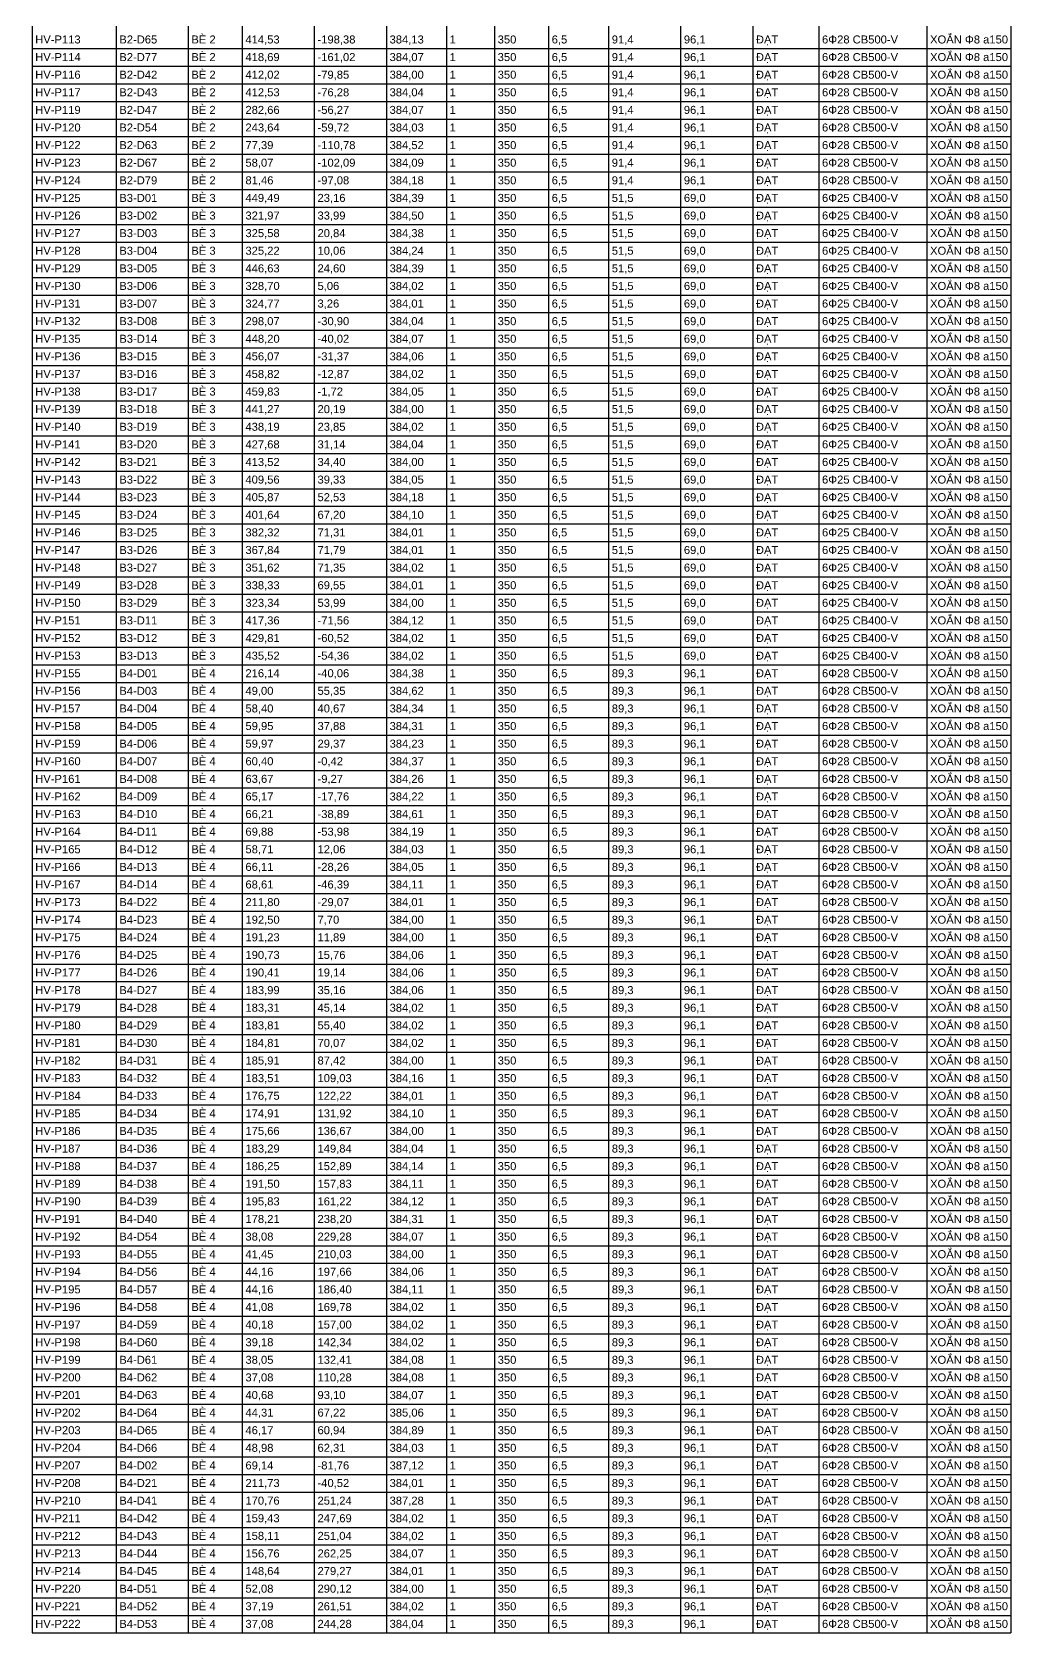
# Model space of a CAD drawing. Header units: metres. Extents: x -256 to 1219, y -260 to 304.
# Drawn here: x 489.8 to 636.5, y -175.3 to 64.8 of the extents above; entities that cross this region are included whole.
import ezdxf

# ---------------------------------------------------------------- set-up
doc = ezdxf.new("R2010")
doc.units = ezdxf.units.M
doc.layers.add('07_BANG_THONG_KE_COC_BO', color=7, linetype='Continuous')
doc.styles.add('VN', font='arial.ttf')

msp = doc.modelspace()

# ---------------------------------------------------------------- linework, layer by layer
at = {"layer": '07_BANG_THONG_KE_COC_BO'}
for p, q in [((489.83, 289.338), (489.83, -175.302)), ((502.43, 289.338), (502.43, -175.302)), ((513.23, 289.338), (513.23, -175.302)), ((521.33, 289.338), (521.33, -175.302)), ((532.13, 289.338), (532.13, -175.302)), ((542.93, 289.338), (542.93, -175.302)), ((551.93, 289.338), (551.93, -175.302)), ((559.13, 289.338), (559.13, -175.302)), ((567.23, 289.338), (567.23, -175.302)), ((576.23, 289.338), (576.23, -175.302)), ((587.03, 289.338), (587.03, -175.302)), ((597.83, 289.338), (597.83, -175.302)), ((607.73, 289.338), (607.73, -175.302)), ((623.93, 289.338), (623.93, -175.302)), ((636.53, 289.338), (636.53, -175.302)), ((489.83, 62.298), (636.53, 62.298)), ((489.83, 59.658), (636.53, 59.658)), ((489.83, 57.018), (636.53, 57.018)), ((489.83, 54.378), (636.53, 54.378)), ((489.83, 51.738), (636.53, 51.738)), ((489.83, 49.098), (636.53, 49.098)), ((489.83, 46.458), (636.53, 46.458)), ((489.83, 43.818), (636.53, 43.818)), ((489.83, 41.178), (636.53, 41.178)), ((489.83, 38.538), (636.53, 38.538)), ((489.83, 35.898), (636.53, 35.898)), ((489.83, 33.258), (636.53, 33.258)), ((489.83, 30.618), (636.53, 30.618)), ((489.83, 27.978), (636.53, 27.978)), ((489.83, 25.338), (636.53, 25.338)), ((489.83, 22.698), (636.53, 22.698)), ((489.83, 20.058), (636.53, 20.058)), ((489.83, 17.418), (636.53, 17.418)), ((489.83, 14.778), (636.53, 14.778)), ((489.83, 12.138), (636.53, 12.138)), ((489.83, 9.498), (636.53, 9.498)), ((489.83, 6.858), (636.53, 6.858)), ((489.83, 4.218), (636.53, 4.218)), ((489.83, 1.578), (636.53, 1.578)), ((489.83, -1.062), (636.53, -1.062)), ((489.83, -3.702), (636.53, -3.702)), ((489.83, -6.342), (636.53, -6.342)), ((489.83, -8.982), (636.53, -8.982)), ((489.83, -11.622), (636.53, -11.622)), ((489.83, -14.262), (636.53, -14.262)), ((489.83, -16.902), (636.53, -16.902)), ((489.83, -19.542), (636.53, -19.542)), ((489.83, -22.182), (636.53, -22.182)), ((489.83, -24.822), (636.53, -24.822)), ((489.83, -27.462), (636.53, -27.462)), ((489.83, -30.102), (636.53, -30.102)), ((489.83, -32.742), (636.53, -32.742)), ((489.83, -35.382), (636.53, -35.382)), ((489.83, -38.022), (636.53, -38.022)), ((489.83, -40.662), (636.53, -40.662)), ((489.83, -43.302), (636.53, -43.302)), ((489.83, -45.942), (636.53, -45.942)), ((489.83, -48.582), (636.53, -48.582)), ((489.83, -51.222), (636.53, -51.222)), ((489.83, -53.862), (636.53, -53.862)), ((489.83, -56.502), (636.53, -56.502)), ((489.83, -59.142), (636.53, -59.142)), ((489.83, -61.782), (636.53, -61.782)), ((489.83, -64.422), (636.53, -64.422)), ((489.83, -67.062), (636.53, -67.062)), ((489.83, -69.702), (636.53, -69.702)), ((489.83, -72.342), (636.53, -72.342)), ((489.83, -74.982), (636.53, -74.982)), ((489.83, -77.622), (636.53, -77.622)), ((489.83, -80.262), (636.53, -80.262)), ((489.83, -82.902), (636.53, -82.902)), ((489.83, -85.542), (636.53, -85.542)), ((489.83, -88.182), (636.53, -88.182)), ((489.83, -90.822), (636.53, -90.822)), ((489.83, -93.462), (636.53, -93.462)), ((489.83, -96.102), (636.53, -96.102)), ((489.83, -98.742), (636.53, -98.742)), ((489.83, -101.382), (636.53, -101.382)), ((489.83, -104.022), (636.53, -104.022)), ((489.83, -106.662), (636.53, -106.662)), ((489.83, -109.302), (636.53, -109.302)), ((489.83, -111.942), (636.53, -111.942)), ((489.83, -114.582), (636.53, -114.582)), ((489.83, -117.222), (636.53, -117.222)), ((489.83, -119.862), (636.53, -119.862)), ((489.83, -122.502), (636.53, -122.502)), ((489.83, -125.142), (636.53, -125.142)), ((489.83, -127.782), (636.53, -127.782)), ((489.83, -130.422), (636.53, -130.422)), ((489.83, -133.062), (636.53, -133.062)), ((489.83, -135.702), (636.53, -135.702)), ((489.83, -138.342), (636.53, -138.342)), ((489.83, -140.982), (636.53, -140.982)), ((489.83, -143.622), (636.53, -143.622)), ((489.83, -146.262), (636.53, -146.262)), ((489.83, -148.902), (636.53, -148.902)), ((489.83, -151.542), (636.53, -151.542)), ((489.83, -154.182), (636.53, -154.182)), ((489.83, -156.822), (636.53, -156.822)), ((489.83, -159.462), (636.53, -159.462)), ((489.83, -162.102), (636.53, -162.102)), ((489.83, -164.742), (636.53, -164.742)), ((489.83, -167.382), (636.53, -167.382)), ((489.83, -170.022), (636.53, -170.022)), ((489.83, -172.662), (636.53, -172.662)), ((489.83, -175.302), (636.53, -175.302))]:
    msp.add_line(p, q, dxfattribs=at)

# ---------------------------------------------------------------- texts
at = {"layer": '07_BANG_THONG_KE_COC_BO', "style": 'VN'}
for s, p in [('HV-P113', (490.31, 63.066)), ('B2-D65', (502.91, 63.066)), ('BÈ 2', (513.71, 63.066)), ('414,53', (521.81, 63.066)), ('-198,38', (532.61, 63.066)), ('384,13', (543.41, 63.066)), ('1', (552.41, 63.066)), ('350', (559.61, 63.066)), ('6,5', (567.71, 63.066)), ('91,4', (576.71, 63.066)), ('96,1', (587.51, 63.066)), ('ĐẠT', (598.31, 63.066)), ('6Φ28 CB500-V', (608.21, 63.066)), ('XOẮN Φ8 a150', (624.41, 63.066)), ('HV-P114', (490.31, 60.426)), ('B2-D77', (502.91, 60.426)), ('BÈ 2', (513.71, 60.426)), ('418,69', (521.81, 60.426)), ('-161,02', (532.61, 60.426)), ('384,07', (543.41, 60.426)), ('1', (552.41, 60.426)), ('350', (559.61, 60.426)), ('6,5', (567.71, 60.426)), ('91,4', (576.71, 60.426)), ('96,1', (587.51, 60.426)), ('ĐẠT', (598.31, 60.426)), ('6Φ28 CB500-V', (608.21, 60.426)), ('XOẮN Φ8 a150', (624.41, 60.426)), ('HV-P116', (490.31, 57.786)), ('B2-D42', (502.91, 57.786)), ('BÈ 2', (513.71, 57.786)), ('412,02', (521.81, 57.786)), ('-79,85', (532.61, 57.786)), ('384,00', (543.41, 57.786)), ('1', (552.41, 57.786)), ('350', (559.61, 57.786)), ('6,5', (567.71, 57.786)), ('91,4', (576.71, 57.786)), ('96,1', (587.51, 57.786)), ('ĐẠT', (598.31, 57.786)), ('6Φ28 CB500-V', (608.21, 57.786)), ('XOẮN Φ8 a150', (624.41, 57.786)), ('HV-P117', (490.31, 55.146)), ('B2-D43', (502.91, 55.146)), ('BÈ 2', (513.71, 55.146)), ('412,53', (521.81, 55.146)), ('-76,28', (532.61, 55.146)), ('384,04', (543.41, 55.146)), ('1', (552.41, 55.146)), ('350', (559.61, 55.146)), ('6,5', (567.71, 55.146)), ('91,4', (576.71, 55.146)), ('96,1', (587.51, 55.146)), ('ĐẠT', (598.31, 55.146)), ('6Φ28 CB500-V', (608.21, 55.146)), ('XOẮN Φ8 a150', (624.41, 55.146)), ('HV-P119', (490.31, 52.506)), ('B2-D47', (502.91, 52.506)), ('BÈ 2', (513.71, 52.506)), ('282,66', (521.81, 52.506)), ('-56,27', (532.61, 52.506)), ('384,07', (543.41, 52.506)), ('1', (552.41, 52.506)), ('350', (559.61, 52.506)), ('6,5', (567.71, 52.506)), ('91,4', (576.71, 52.506)), ('96,1', (587.51, 52.506)), ('ĐẠT', (598.31, 52.506)), ('6Φ28 CB500-V', (608.21, 52.506)), ('XOẮN Φ8 a150', (624.41, 52.506)), ('HV-P120', (490.31, 49.866)), ('B2-D54', (502.91, 49.866)), ('BÈ 2', (513.71, 49.866)), ('243,64', (521.81, 49.866)), ('-59,72', (532.61, 49.866)), ('384,03', (543.41, 49.866)), ('1', (552.41, 49.866)), ('350', (559.61, 49.866)), ('6,5', (567.71, 49.866)), ('91,4', (576.71, 49.866)), ('96,1', (587.51, 49.866)), ('ĐẠT', (598.31, 49.866)), ('6Φ28 CB500-V', (608.21, 49.866)), ('XOẮN Φ8 a150', (624.41, 49.866)), ('HV-P122', (490.31, 47.226)), ('B2-D63', (502.91, 47.226)), ('BÈ 2', (513.71, 47.226)), ('77,39', (521.81, 47.226)), ('-110,78', (532.61, 47.226)), ('384,52', (543.41, 47.226)), ('1', (552.41, 47.226)), ('350', (559.61, 47.226)), ('6,5', (567.71, 47.226)), ('91,4', (576.71, 47.226)), ('96,1', (587.51, 47.226)), ('ĐẠT', (598.31, 47.226)), ('6Φ28 CB500-V', (608.21, 47.226)), ('XOẮN Φ8 a150', (624.41, 47.226)), ('HV-P123', (490.31, 44.586)), ('B2-D67', (502.91, 44.586)), ('BÈ 2', (513.71, 44.586)), ('58,07', (521.81, 44.586)), ('-102,09', (532.61, 44.586)), ('384,09', (543.41, 44.586)), ('1', (552.41, 44.586)), ('350', (559.61, 44.586)), ('6,5', (567.71, 44.586)), ('91,4', (576.71, 44.586)), ('96,1', (587.51, 44.586)), ('ĐẠT', (598.31, 44.586)), ('6Φ28 CB500-V', (608.21, 44.586)), ('XOẮN Φ8 a150', (624.41, 44.586)), ('BÈ 2', (513.71, 41.946)), ('XOẮN Φ8 a150', (624.41, 41.946)), ('HV-P124', (490.31, 41.946)), ('B2-D79', (502.91, 41.946)), ('BÈ 3', (513.71, 39.306)), ('81,46', (521.81, 41.946)), ('-97,08', (532.61, 41.946)), ('384,18', (543.41, 41.946)), ('1', (552.41, 41.946)), ('350', (559.61, 41.946)), ('6,5', (567.71, 41.946)), ('91,4', (576.71, 41.946)), ('96,1', (587.51, 41.946)), ('ĐẠT', (598.31, 41.946)), ('6Φ28 CB500-V', (608.21, 41.946)), ('XOẮN Φ8 a150', (624.41, 39.306)), ('HV-P125', (490.31, 39.306)), ('B3-D01', (502.91, 39.306)), ('449,49', (521.81, 39.306)), ('23,16', (532.61, 39.306)), ('384,39', (543.41, 39.306)), ('1', (552.41, 39.306)), ('350', (559.61, 39.306)), ('6,5', (567.71, 39.306)), ('51,5', (576.71, 39.306)), ('69,0', (587.51, 39.306)), ('ĐẠT', (598.31, 39.306)), ('6Φ25 CB400-V', (608.21, 39.306)), ('HV-P126', (490.31, 36.666)), ('B3-D02', (502.91, 36.666)), ('BÈ 3', (513.71, 36.666)), ('321,97', (521.81, 36.666)), ('33,99', (532.61, 36.666)), ('384,50', (543.41, 36.666)), ('1', (552.41, 36.666)), ('350', (559.61, 36.666)), ('6,5', (567.71, 36.666)), ('51,5', (576.71, 36.666)), ('69,0', (587.51, 36.666)), ('ĐẠT', (598.31, 36.666)), ('6Φ25 CB400-V', (608.21, 36.666)), ('XOẮN Φ8 a150', (624.41, 36.666)), ('HV-P127', (490.31, 34.026)), ('B3-D03', (502.91, 34.026)), ('BÈ 3', (513.71, 34.026)), ('325,58', (521.81, 34.026)), ('20,84', (532.61, 34.026)), ('384,38', (543.41, 34.026)), ('1', (552.41, 34.026)), ('350', (559.61, 34.026)), ('6,5', (567.71, 34.026)), ('51,5', (576.71, 34.026)), ('69,0', (587.51, 34.026)), ('ĐẠT', (598.31, 34.026)), ('6Φ25 CB400-V', (608.21, 34.026)), ('XOẮN Φ8 a150', (624.41, 34.026)), ('HV-P128', (490.31, 31.386)), ('B3-D04', (502.91, 31.386)), ('BÈ 3', (513.71, 31.386)), ('325,22', (521.81, 31.386)), ('10,06', (532.61, 31.386)), ('384,24', (543.41, 31.386)), ('1', (552.41, 31.386)), ('350', (559.61, 31.386)), ('6,5', (567.71, 31.386)), ('51,5', (576.71, 31.386)), ('69,0', (587.51, 31.386)), ('ĐẠT', (598.31, 31.386)), ('6Φ25 CB400-V', (608.21, 31.386)), ('XOẮN Φ8 a150', (624.41, 31.386)), ('HV-P129', (490.31, 28.746)), ('B3-D05', (502.91, 28.746)), ('BÈ 3', (513.71, 28.746)), ('446,63', (521.81, 28.746)), ('24,60', (532.61, 28.746)), ('384,39', (543.41, 28.746)), ('1', (552.41, 28.746)), ('350', (559.61, 28.746)), ('6,5', (567.71, 28.746)), ('51,5', (576.71, 28.746)), ('69,0', (587.51, 28.746)), ('ĐẠT', (598.31, 28.746)), ('6Φ25 CB400-V', (608.21, 28.746)), ('XOẮN Φ8 a150', (624.41, 28.746)), ('HV-P130', (490.31, 26.106)), ('B3-D06', (502.91, 26.106)), ('BÈ 3', (513.71, 26.106)), ('328,70', (521.81, 26.106)), ('5,06', (532.61, 26.106)), ('384,02', (543.41, 26.106)), ('1', (552.41, 26.106)), ('350', (559.61, 26.106)), ('6,5', (567.71, 26.106)), ('51,5', (576.71, 26.106)), ('69,0', (587.51, 26.106)), ('ĐẠT', (598.31, 26.106)), ('6Φ25 CB400-V', (608.21, 26.106)), ('XOẮN Φ8 a150', (624.41, 26.106)), ('HV-P131', (490.31, 23.466)), ('B3-D07', (502.91, 23.466)), ('BÈ 3', (513.71, 23.466)), ('324,77', (521.81, 23.466)), ('3,26', (532.61, 23.466)), ('384,01', (543.41, 23.466)), ('1', (552.41, 23.466)), ('350', (559.61, 23.466)), ('6,5', (567.71, 23.466)), ('51,5', (576.71, 23.466)), ('69,0', (587.51, 23.466)), ('ĐẠT', (598.31, 23.466)), ('6Φ25 CB400-V', (608.21, 23.466)), ('XOẮN Φ8 a150', (624.41, 23.466)), ('HV-P132', (490.31, 20.826)), ('B3-D08', (502.91, 20.826)), ('BÈ 3', (513.71, 20.826)), ('298,07', (521.81, 20.826)), ('-30,90', (532.61, 20.826)), ('384,04', (543.41, 20.826)), ('1', (552.41, 20.826)), ('350', (559.61, 20.826)), ('6,5', (567.71, 20.826)), ('51,5', (576.71, 20.826)), ('69,0', (587.51, 20.826)), ('ĐẠT', (598.31, 20.826)), ('6Φ25 CB400-V', (608.21, 20.826)), ('XOẮN Φ8 a150', (624.41, 20.826)), ('HV-P135', (490.31, 18.186)), ('B3-D14', (502.91, 18.186)), ('BÈ 3', (513.71, 18.186)), ('448,20', (521.81, 18.186)), ('-40,02', (532.61, 18.186)), ('384,07', (543.41, 18.186)), ('1', (552.41, 18.186)), ('350', (559.61, 18.186)), ('6,5', (567.71, 18.186)), ('51,5', (576.71, 18.186)), ('69,0', (587.51, 18.186)), ('ĐẠT', (598.31, 18.186)), ('6Φ25 CB400-V', (608.21, 18.186)), ('XOẮN Φ8 a150', (624.41, 18.186)), ('BÈ 3', (513.71, 15.546)), ('XOẮN Φ8 a150', (624.41, 15.546)), ('HV-P136', (490.31, 15.546)), ('B3-D15', (502.91, 15.546)), ('BÈ 3', (513.71, 12.906)), ('456,07', (521.81, 15.546)), ('-31,37', (532.61, 15.546)), ('384,06', (543.41, 15.546)), ('1', (552.41, 15.546)), ('350', (559.61, 15.546)), ('6,5', (567.71, 15.546)), ('51,5', (576.71, 15.546)), ('69,0', (587.51, 15.546)), ('ĐẠT', (598.31, 15.546)), ('6Φ25 CB400-V', (608.21, 15.546)), ('XOẮN Φ8 a150', (624.41, 12.906)), ('HV-P137', (490.31, 12.906)), ('B3-D16', (502.91, 12.906)), ('458,82', (521.81, 12.906)), ('-12,87', (532.61, 12.906)), ('384,02', (543.41, 12.906)), ('1', (552.41, 12.906)), ('350', (559.61, 12.906)), ('6,5', (567.71, 12.906)), ('51,5', (576.71, 12.906)), ('69,0', (587.51, 12.906)), ('ĐẠT', (598.31, 12.906)), ('6Φ25 CB400-V', (608.21, 12.906)), ('HV-P138', (490.31, 10.266)), ('B3-D17', (502.91, 10.266)), ('BÈ 3', (513.71, 10.266)), ('459,83', (521.81, 10.266)), ('-1,72', (532.61, 10.266)), ('384,05', (543.41, 10.266)), ('1', (552.41, 10.266)), ('350', (559.61, 10.266)), ('6,5', (567.71, 10.266)), ('51,5', (576.71, 10.266)), ('69,0', (587.51, 10.266)), ('ĐẠT', (598.31, 10.266)), ('6Φ25 CB400-V', (608.21, 10.266)), ('XOẮN Φ8 a150', (624.41, 10.266)), ('HV-P139', (490.31, 7.626)), ('B3-D18', (502.91, 7.626)), ('BÈ 3', (513.71, 7.626)), ('441,27', (521.81, 7.626)), ('20,19', (532.61, 7.626)), ('384,00', (543.41, 7.626)), ('1', (552.41, 7.626)), ('350', (559.61, 7.626)), ('6,5', (567.71, 7.626)), ('51,5', (576.71, 7.626)), ('69,0', (587.51, 7.626)), ('ĐẠT', (598.31, 7.626)), ('6Φ25 CB400-V', (608.21, 7.626)), ('XOẮN Φ8 a150', (624.41, 7.626)), ('HV-P140', (490.31, 4.986)), ('B3-D19', (502.91, 4.986)), ('BÈ 3', (513.71, 4.986)), ('438,19', (521.81, 4.986)), ('23,85', (532.61, 4.986)), ('384,02', (543.41, 4.986)), ('1', (552.41, 4.986)), ('350', (559.61, 4.986)), ('6,5', (567.71, 4.986)), ('51,5', (576.71, 4.986)), ('69,0', (587.51, 4.986)), ('ĐẠT', (598.31, 4.986)), ('6Φ25 CB400-V', (608.21, 4.986)), ('XOẮN Φ8 a150', (624.41, 4.986)), ('HV-P141', (490.31, 2.346)), ('B3-D20', (502.91, 2.346)), ('BÈ 3', (513.71, 2.346)), ('427,68', (521.81, 2.346)), ('31,14', (532.61, 2.346)), ('384,04', (543.41, 2.346)), ('1', (552.41, 2.346)), ('350', (559.61, 2.346)), ('6,5', (567.71, 2.346)), ('51,5', (576.71, 2.346)), ('69,0', (587.51, 2.346)), ('ĐẠT', (598.31, 2.346)), ('6Φ25 CB400-V', (608.21, 2.346)), ('XOẮN Φ8 a150', (624.41, 2.346)), ('HV-P142', (490.31, -0.294)), ('B3-D21', (502.91, -0.294)), ('BÈ 3', (513.71, -0.294)), ('413,52', (521.81, -0.294)), ('34,40', (532.61, -0.294)), ('384,00', (543.41, -0.294)), ('1', (552.41, -0.294)), ('350', (559.61, -0.294)), ('6,5', (567.71, -0.294)), ('51,5', (576.71, -0.294)), ('69,0', (587.51, -0.294)), ('ĐẠT', (598.31, -0.294)), ('6Φ25 CB400-V', (608.21, -0.294)), ('XOẮN Φ8 a150', (624.41, -0.294)), ('HV-P143', (490.31, -2.934)), ('B3-D22', (502.91, -2.934)), ('BÈ 3', (513.71, -2.934)), ('409,56', (521.81, -2.934)), ('39,33', (532.61, -2.934)), ('384,05', (543.41, -2.934)), ('1', (552.41, -2.934)), ('350', (559.61, -2.934)), ('6,5', (567.71, -2.934)), ('51,5', (576.71, -2.934)), ('69,0', (587.51, -2.934)), ('ĐẠT', (598.31, -2.934)), ('6Φ25 CB400-V', (608.21, -2.934)), ('XOẮN Φ8 a150', (624.41, -2.934)), ('HV-P144', (490.31, -5.574)), ('B3-D23', (502.91, -5.574)), ('BÈ 3', (513.71, -5.574)), ('405,87', (521.81, -5.574)), ('52,53', (532.61, -5.574)), ('384,18', (543.41, -5.574)), ('1', (552.41, -5.574)), ('350', (559.61, -5.574)), ('6,5', (567.71, -5.574)), ('51,5', (576.71, -5.574)), ('69,0', (587.51, -5.574)), ('ĐẠT', (598.31, -5.574)), ('6Φ25 CB400-V', (608.21, -5.574)), ('XOẮN Φ8 a150', (624.41, -5.574)), ('HV-P145', (490.31, -8.214)), ('B3-D24', (502.91, -8.214)), ('BÈ 3', (513.71, -8.214)), ('401,64', (521.81, -8.214)), ('67,20', (532.61, -8.214)), ('384,10', (543.41, -8.214)), ('1', (552.41, -8.214)), ('350', (559.61, -8.214)), ('6,5', (567.71, -8.214)), ('51,5', (576.71, -8.214)), ('69,0', (587.51, -8.214)), ('ĐẠT', (598.31, -8.214)), ('6Φ25 CB400-V', (608.21, -8.214)), ('XOẮN Φ8 a150', (624.41, -8.214)), ('BÈ 3', (513.71, -10.854)), ('XOẮN Φ8 a150', (624.41, -10.854)), ('HV-P146', (490.31, -10.854)), ('B3-D25', (502.91, -10.854)), ('BÈ 3', (513.71, -13.494)), ('382,32', (521.81, -10.854)), ('71,31', (532.61, -10.854)), ('384,01', (543.41, -10.854)), ('1', (552.41, -10.854)), ('350', (559.61, -10.854)), ('6,5', (567.71, -10.854)), ('51,5', (576.71, -10.854)), ('69,0', (587.51, -10.854)), ('ĐẠT', (598.31, -10.854)), ('6Φ25 CB400-V', (608.21, -10.854)), ('XOẮN Φ8 a150', (624.41, -13.494)), ('HV-P147', (490.31, -13.494)), ('B3-D26', (502.91, -13.494)), ('367,84', (521.81, -13.494)), ('71,79', (532.61, -13.494)), ('384,01', (543.41, -13.494)), ('1', (552.41, -13.494)), ('350', (559.61, -13.494)), ('6,5', (567.71, -13.494)), ('51,5', (576.71, -13.494)), ('69,0', (587.51, -13.494)), ('ĐẠT', (598.31, -13.494)), ('6Φ25 CB400-V', (608.21, -13.494)), ('HV-P148', (490.31, -16.134)), ('B3-D27', (502.91, -16.134)), ('BÈ 3', (513.71, -16.134)), ('351,62', (521.81, -16.134)), ('71,35', (532.61, -16.134)), ('384,02', (543.41, -16.134)), ('1', (552.41, -16.134)), ('350', (559.61, -16.134)), ('6,5', (567.71, -16.134)), ('51,5', (576.71, -16.134)), ('69,0', (587.51, -16.134)), ('ĐẠT', (598.31, -16.134)), ('6Φ25 CB400-V', (608.21, -16.134)), ('XOẮN Φ8 a150', (624.41, -16.134)), ('HV-P149', (490.31, -18.774)), ('B3-D28', (502.91, -18.774)), ('BÈ 3', (513.71, -18.774)), ('338,33', (521.81, -18.774)), ('69,55', (532.61, -18.774)), ('384,01', (543.41, -18.774)), ('1', (552.41, -18.774)), ('350', (559.61, -18.774)), ('6,5', (567.71, -18.774)), ('51,5', (576.71, -18.774)), ('69,0', (587.51, -18.774)), ('ĐẠT', (598.31, -18.774)), ('6Φ25 CB400-V', (608.21, -18.774)), ('XOẮN Φ8 a150', (624.41, -18.774)), ('HV-P150', (490.31, -21.414)), ('B3-D29', (502.91, -21.414)), ('BÈ 3', (513.71, -21.414)), ('323,34', (521.81, -21.414)), ('53,99', (532.61, -21.414)), ('384,00', (543.41, -21.414)), ('1', (552.41, -21.414)), ('350', (559.61, -21.414)), ('6,5', (567.71, -21.414)), ('51,5', (576.71, -21.414)), ('69,0', (587.51, -21.414)), ('ĐẠT', (598.31, -21.414)), ('6Φ25 CB400-V', (608.21, -21.414)), ('XOẮN Φ8 a150', (624.41, -21.414)), ('HV-P151', (490.31, -24.054)), ('B3-D11', (502.91, -24.054)), ('BÈ 3', (513.71, -24.054)), ('417,36', (521.81, -24.054)), ('-71,56', (532.61, -24.054)), ('384,12', (543.41, -24.054)), ('1', (552.41, -24.054)), ('350', (559.61, -24.054)), ('6,5', (567.71, -24.054)), ('51,5', (576.71, -24.054)), ('69,0', (587.51, -24.054)), ('ĐẠT', (598.31, -24.054)), ('6Φ25 CB400-V', (608.21, -24.054)), ('XOẮN Φ8 a150', (624.41, -24.054)), ('HV-P152', (490.31, -26.694)), ('B3-D12', (502.91, -26.694)), ('BÈ 3', (513.71, -26.694)), ('429,81', (521.81, -26.694)), ('-60,52', (532.61, -26.694)), ('384,02', (543.41, -26.694)), ('1', (552.41, -26.694)), ('350', (559.61, -26.694)), ('6,5', (567.71, -26.694)), ('51,5', (576.71, -26.694)), ('69,0', (587.51, -26.694)), ('ĐẠT', (598.31, -26.694)), ('6Φ25 CB400-V', (608.21, -26.694)), ('XOẮN Φ8 a150', (624.41, -26.694)), ('HV-P153', (490.31, -29.334)), ('B3-D13', (502.91, -29.334)), ('BÈ 3', (513.71, -29.334)), ('435,52', (521.81, -29.334)), ('-54,36', (532.61, -29.334)), ('384,02', (543.41, -29.334)), ('1', (552.41, -29.334)), ('350', (559.61, -29.334)), ('6,5', (567.71, -29.334)), ('51,5', (576.71, -29.334)), ('69,0', (587.51, -29.334)), ('ĐẠT', (598.31, -29.334)), ('6Φ25 CB400-V', (608.21, -29.334)), ('XOẮN Φ8 a150', (624.41, -29.334)), ('HV-P155', (490.31, -31.974)), ('B4-D01', (502.91, -31.974)), ('BÈ 4', (513.71, -31.974)), ('216,14', (521.81, -31.974)), ('-40,06', (532.61, -31.974)), ('384,38', (543.41, -31.974)), ('1', (552.41, -31.974)), ('350', (559.61, -31.974)), ('6,5', (567.71, -31.974)), ('89,3', (576.71, -31.974)), ('96,1', (587.51, -31.974)), ('ĐẠT', (598.31, -31.974)), ('6Φ28 CB500-V', (608.21, -31.974)), ('XOẮN Φ8 a150', (624.41, -31.974)), ('HV-P156', (490.31, -34.614)), ('B4-D03', (502.91, -34.614)), ('BÈ 4', (513.71, -34.614)), ('49,00', (521.81, -34.614)), ('55,35', (532.61, -34.614)), ('384,62', (543.41, -34.614)), ('1', (552.41, -34.614)), ('350', (559.61, -34.614)), ('6,5', (567.71, -34.614)), ('89,3', (576.71, -34.614)), ('96,1', (587.51, -34.614)), ('ĐẠT', (598.31, -34.614)), ('6Φ28 CB500-V', (608.21, -34.614)), ('XOẮN Φ8 a150', (624.41, -34.614)), ('BÈ 4', (513.71, -37.254)), ('XOẮN Φ8 a150', (624.41, -37.254)), ('HV-P157', (490.31, -37.254)), ('B4-D04', (502.91, -37.254)), ('BÈ 4', (513.71, -39.894)), ('58,40', (521.81, -37.254)), ('40,67', (532.61, -37.254)), ('384,34', (543.41, -37.254)), ('1', (552.41, -37.254)), ('350', (559.61, -37.254)), ('6,5', (567.71, -37.254)), ('89,3', (576.71, -37.254)), ('96,1', (587.51, -37.254)), ('ĐẠT', (598.31, -37.254)), ('6Φ28 CB500-V', (608.21, -37.254)), ('XOẮN Φ8 a150', (624.41, -39.894)), ('HV-P158', (490.31, -39.894)), ('B4-D05', (502.91, -39.894)), ('59,95', (521.81, -39.894)), ('37,88', (532.61, -39.894)), ('384,31', (543.41, -39.894)), ('1', (552.41, -39.894)), ('350', (559.61, -39.894)), ('6,5', (567.71, -39.894)), ('89,3', (576.71, -39.894)), ('96,1', (587.51, -39.894)), ('ĐẠT', (598.31, -39.894)), ('6Φ28 CB500-V', (608.21, -39.894)), ('HV-P159', (490.31, -42.534)), ('B4-D06', (502.91, -42.534)), ('BÈ 4', (513.71, -42.534)), ('59,97', (521.81, -42.534)), ('29,37', (532.61, -42.534)), ('384,23', (543.41, -42.534)), ('1', (552.41, -42.534)), ('350', (559.61, -42.534)), ('6,5', (567.71, -42.534)), ('89,3', (576.71, -42.534)), ('96,1', (587.51, -42.534)), ('ĐẠT', (598.31, -42.534)), ('6Φ28 CB500-V', (608.21, -42.534)), ('XOẮN Φ8 a150', (624.41, -42.534)), ('HV-P160', (490.31, -45.174)), ('B4-D07', (502.91, -45.174)), ('BÈ 4', (513.71, -45.174)), ('60,40', (521.81, -45.174)), ('-0,42', (532.61, -45.174)), ('384,37', (543.41, -45.174)), ('1', (552.41, -45.174)), ('350', (559.61, -45.174)), ('6,5', (567.71, -45.174)), ('89,3', (576.71, -45.174)), ('96,1', (587.51, -45.174)), ('ĐẠT', (598.31, -45.174)), ('6Φ28 CB500-V', (608.21, -45.174)), ('XOẮN Φ8 a150', (624.41, -45.174)), ('HV-P161', (490.31, -47.814)), ('B4-D08', (502.91, -47.814)), ('BÈ 4', (513.71, -47.814)), ('63,67', (521.81, -47.814)), ('-9,27', (532.61, -47.814)), ('384,26', (543.41, -47.814)), ('1', (552.41, -47.814)), ('350', (559.61, -47.814)), ('6,5', (567.71, -47.814)), ('89,3', (576.71, -47.814)), ('96,1', (587.51, -47.814)), ('ĐẠT', (598.31, -47.814)), ('6Φ28 CB500-V', (608.21, -47.814)), ('XOẮN Φ8 a150', (624.41, -47.814)), ('HV-P162', (490.31, -50.454)), ('B4-D09', (502.91, -50.454)), ('BÈ 4', (513.71, -50.454)), ('65,17', (521.81, -50.454)), ('-17,76', (532.61, -50.454)), ('384,22', (543.41, -50.454)), ('1', (552.41, -50.454)), ('350', (559.61, -50.454)), ('6,5', (567.71, -50.454)), ('89,3', (576.71, -50.454)), ('96,1', (587.51, -50.454)), ('ĐẠT', (598.31, -50.454)), ('6Φ28 CB500-V', (608.21, -50.454)), ('XOẮN Φ8 a150', (624.41, -50.454)), ('HV-P163', (490.31, -53.094)), ('B4-D10', (502.91, -53.094)), ('BÈ 4', (513.71, -53.094)), ('66,21', (521.81, -53.094)), ('-38,89', (532.61, -53.094)), ('384,61', (543.41, -53.094)), ('1', (552.41, -53.094)), ('350', (559.61, -53.094)), ('6,5', (567.71, -53.094)), ('89,3', (576.71, -53.094)), ('96,1', (587.51, -53.094)), ('ĐẠT', (598.31, -53.094)), ('6Φ28 CB500-V', (608.21, -53.094)), ('XOẮN Φ8 a150', (624.41, -53.094)), ('HV-P164', (490.31, -55.734)), ('B4-D11', (502.91, -55.734)), ('BÈ 4', (513.71, -55.734)), ('69,88', (521.81, -55.734)), ('-53,98', (532.61, -55.734)), ('384,19', (543.41, -55.734)), ('1', (552.41, -55.734)), ('350', (559.61, -55.734)), ('6,5', (567.71, -55.734)), ('89,3', (576.71, -55.734)), ('96,1', (587.51, -55.734)), ('ĐẠT', (598.31, -55.734)), ('6Φ28 CB500-V', (608.21, -55.734)), ('XOẮN Φ8 a150', (624.41, -55.734)), ('HV-P165', (490.31, -58.374)), ('B4-D12', (502.91, -58.374)), ('BÈ 4', (513.71, -58.374)), ('58,71', (521.81, -58.374)), ('12,06', (532.61, -58.374)), ('384,03', (543.41, -58.374)), ('1', (552.41, -58.374)), ('350', (559.61, -58.374)), ('6,5', (567.71, -58.374)), ('89,3', (576.71, -58.374)), ('96,1', (587.51, -58.374)), ('ĐẠT', (598.31, -58.374)), ('6Φ28 CB500-V', (608.21, -58.374)), ('XOẮN Φ8 a150', (624.41, -58.374)), ('HV-P166', (490.31, -61.014)), ('B4-D13', (502.91, -61.014)), ('BÈ 4', (513.71, -61.014)), ('66,11', (521.81, -61.014)), ('-28,26', (532.61, -61.014)), ('384,05', (543.41, -61.014)), ('1', (552.41, -61.014)), ('350', (559.61, -61.014)), ('6,5', (567.71, -61.014)), ('89,3', (576.71, -61.014)), ('96,1', (587.51, -61.014)), ('ĐẠT', (598.31, -61.014)), ('6Φ28 CB500-V', (608.21, -61.014)), ('XOẮN Φ8 a150', (624.41, -61.014)), ('BÈ 4', (513.71, -63.654)), ('XOẮN Φ8 a150', (624.41, -63.654)), ('HV-P167', (490.31, -63.654)), ('B4-D14', (502.91, -63.654)), ('BÈ 4', (513.71, -66.294)), ('68,61', (521.81, -63.654)), ('-46,39', (532.61, -63.654)), ('384,11', (543.41, -63.654)), ('1', (552.41, -63.654)), ('350', (559.61, -63.654)), ('6,5', (567.71, -63.654)), ('89,3', (576.71, -63.654)), ('96,1', (587.51, -63.654)), ('ĐẠT', (598.31, -63.654)), ('6Φ28 CB500-V', (608.21, -63.654)), ('XOẮN Φ8 a150', (624.41, -66.294)), ('HV-P173', (490.31, -66.294)), ('B4-D22', (502.91, -66.294)), ('211,80', (521.81, -66.294)), ('-29,07', (532.61, -66.294)), ('384,01', (543.41, -66.294)), ('1', (552.41, -66.294)), ('350', (559.61, -66.294)), ('6,5', (567.71, -66.294)), ('89,3', (576.71, -66.294)), ('96,1', (587.51, -66.294)), ('ĐẠT', (598.31, -66.294)), ('6Φ28 CB500-V', (608.21, -66.294)), ('HV-P174', (490.31, -68.934)), ('B4-D23', (502.91, -68.934)), ('BÈ 4', (513.71, -68.934)), ('192,50', (521.81, -68.934)), ('7,70', (532.61, -68.934)), ('384,00', (543.41, -68.934)), ('1', (552.41, -68.934)), ('350', (559.61, -68.934)), ('6,5', (567.71, -68.934)), ('89,3', (576.71, -68.934)), ('96,1', (587.51, -68.934)), ('ĐẠT', (598.31, -68.934)), ('6Φ28 CB500-V', (608.21, -68.934)), ('XOẮN Φ8 a150', (624.41, -68.934)), ('HV-P175', (490.31, -71.574)), ('B4-D24', (502.91, -71.574)), ('BÈ 4', (513.71, -71.574)), ('191,23', (521.81, -71.574)), ('11,89', (532.61, -71.574)), ('384,00', (543.41, -71.574)), ('1', (552.41, -71.574)), ('350', (559.61, -71.574)), ('6,5', (567.71, -71.574)), ('89,3', (576.71, -71.574)), ('96,1', (587.51, -71.574)), ('ĐẠT', (598.31, -71.574)), ('6Φ28 CB500-V', (608.21, -71.574)), ('XOẮN Φ8 a150', (624.41, -71.574)), ('HV-P176', (490.31, -74.214)), ('B4-D25', (502.91, -74.214)), ('BÈ 4', (513.71, -74.214)), ('190,73', (521.81, -74.214)), ('15,76', (532.61, -74.214)), ('384,06', (543.41, -74.214)), ('1', (552.41, -74.214)), ('350', (559.61, -74.214)), ('6,5', (567.71, -74.214)), ('89,3', (576.71, -74.214)), ('96,1', (587.51, -74.214)), ('ĐẠT', (598.31, -74.214)), ('6Φ28 CB500-V', (608.21, -74.214)), ('XOẮN Φ8 a150', (624.41, -74.214)), ('HV-P177', (490.31, -76.854)), ('B4-D26', (502.91, -76.854)), ('BÈ 4', (513.71, -76.854)), ('190,41', (521.81, -76.854)), ('19,14', (532.61, -76.854)), ('384,06', (543.41, -76.854)), ('1', (552.41, -76.854)), ('350', (559.61, -76.854)), ('6,5', (567.71, -76.854)), ('89,3', (576.71, -76.854)), ('96,1', (587.51, -76.854)), ('ĐẠT', (598.31, -76.854)), ('6Φ28 CB500-V', (608.21, -76.854)), ('XOẮN Φ8 a150', (624.41, -76.854)), ('HV-P178', (490.31, -79.494)), ('B4-D27', (502.91, -79.494)), ('BÈ 4', (513.71, -79.494)), ('183,99', (521.81, -79.494)), ('35,16', (532.61, -79.494)), ('384,06', (543.41, -79.494)), ('1', (552.41, -79.494)), ('350', (559.61, -79.494)), ('6,5', (567.71, -79.494)), ('89,3', (576.71, -79.494)), ('96,1', (587.51, -79.494)), ('ĐẠT', (598.31, -79.494)), ('6Φ28 CB500-V', (608.21, -79.494)), ('XOẮN Φ8 a150', (624.41, -79.494)), ('HV-P179', (490.31, -82.134)), ('B4-D28', (502.91, -82.134)), ('BÈ 4', (513.71, -82.134)), ('183,31', (521.81, -82.134)), ('45,14', (532.61, -82.134)), ('384,02', (543.41, -82.134)), ('1', (552.41, -82.134)), ('350', (559.61, -82.134)), ('6,5', (567.71, -82.134)), ('89,3', (576.71, -82.134)), ('96,1', (587.51, -82.134)), ('ĐẠT', (598.31, -82.134)), ('6Φ28 CB500-V', (608.21, -82.134)), ('XOẮN Φ8 a150', (624.41, -82.134)), ('HV-P180', (490.31, -84.774)), ('B4-D29', (502.91, -84.774)), ('BÈ 4', (513.71, -84.774)), ('183,81', (521.81, -84.774)), ('55,40', (532.61, -84.774)), ('384,02', (543.41, -84.774)), ('1', (552.41, -84.774)), ('350', (559.61, -84.774)), ('6,5', (567.71, -84.774)), ('89,3', (576.71, -84.774)), ('96,1', (587.51, -84.774)), ('ĐẠT', (598.31, -84.774)), ('6Φ28 CB500-V', (608.21, -84.774)), ('XOẮN Φ8 a150', (624.41, -84.774)), ('HV-P181', (490.31, -87.414)), ('B4-D30', (502.91, -87.414)), ('BÈ 4', (513.71, -87.414)), ('184,81', (521.81, -87.414)), ('70,07', (532.61, -87.414)), ('384,02', (543.41, -87.414)), ('1', (552.41, -87.414)), ('350', (559.61, -87.414)), ('6,5', (567.71, -87.414)), ('89,3', (576.71, -87.414)), ('96,1', (587.51, -87.414)), ('ĐẠT', (598.31, -87.414)), ('6Φ28 CB500-V', (608.21, -87.414)), ('XOẮN Φ8 a150', (624.41, -87.414)), ('BÈ 4', (513.71, -90.054)), ('XOẮN Φ8 a150', (624.41, -90.054)), ('HV-P182', (490.31, -90.054)), ('B4-D31', (502.91, -90.054)), ('BÈ 4', (513.71, -92.694)), ('185,91', (521.81, -90.054)), ('87,42', (532.61, -90.054)), ('384,00', (543.41, -90.054)), ('1', (552.41, -90.054)), ('350', (559.61, -90.054)), ('6,5', (567.71, -90.054)), ('89,3', (576.71, -90.054)), ('96,1', (587.51, -90.054)), ('ĐẠT', (598.31, -90.054)), ('6Φ28 CB500-V', (608.21, -90.054)), ('XOẮN Φ8 a150', (624.41, -92.694)), ('HV-P183', (490.31, -92.694)), ('B4-D32', (502.91, -92.694)), ('183,51', (521.81, -92.694)), ('109,03', (532.61, -92.694)), ('384,16', (543.41, -92.694)), ('1', (552.41, -92.694)), ('350', (559.61, -92.694)), ('6,5', (567.71, -92.694)), ('89,3', (576.71, -92.694)), ('96,1', (587.51, -92.694)), ('ĐẠT', (598.31, -92.694)), ('6Φ28 CB500-V', (608.21, -92.694)), ('HV-P184', (490.31, -95.334)), ('B4-D33', (502.91, -95.334)), ('BÈ 4', (513.71, -95.334)), ('176,75', (521.81, -95.334)), ('122,22', (532.61, -95.334)), ('384,01', (543.41, -95.334)), ('1', (552.41, -95.334)), ('350', (559.61, -95.334)), ('6,5', (567.71, -95.334)), ('89,3', (576.71, -95.334)), ('96,1', (587.51, -95.334)), ('ĐẠT', (598.31, -95.334)), ('6Φ28 CB500-V', (608.21, -95.334)), ('XOẮN Φ8 a150', (624.41, -95.334)), ('HV-P185', (490.31, -97.974)), ('B4-D34', (502.91, -97.974)), ('BÈ 4', (513.71, -97.974)), ('174,91', (521.81, -97.974)), ('131,92', (532.61, -97.974)), ('384,10', (543.41, -97.974)), ('1', (552.41, -97.974)), ('350', (559.61, -97.974)), ('6,5', (567.71, -97.974)), ('89,3', (576.71, -97.974)), ('96,1', (587.51, -97.974)), ('ĐẠT', (598.31, -97.974)), ('6Φ28 CB500-V', (608.21, -97.974)), ('XOẮN Φ8 a150', (624.41, -97.974)), ('HV-P186', (490.31, -100.614)), ('B4-D35', (502.91, -100.614)), ('BÈ 4', (513.71, -100.614)), ('175,66', (521.81, -100.614)), ('136,67', (532.61, -100.614)), ('384,00', (543.41, -100.614)), ('1', (552.41, -100.614)), ('350', (559.61, -100.614)), ('6,5', (567.71, -100.614)), ('89,3', (576.71, -100.614)), ('96,1', (587.51, -100.614)), ('ĐẠT', (598.31, -100.614)), ('6Φ28 CB500-V', (608.21, -100.614)), ('XOẮN Φ8 a150', (624.41, -100.614)), ('HV-P187', (490.31, -103.254)), ('B4-D36', (502.91, -103.254)), ('BÈ 4', (513.71, -103.254)), ('183,29', (521.81, -103.254)), ('149,84', (532.61, -103.254)), ('384,04', (543.41, -103.254)), ('1', (552.41, -103.254)), ('350', (559.61, -103.254)), ('6,5', (567.71, -103.254)), ('89,3', (576.71, -103.254)), ('96,1', (587.51, -103.254)), ('ĐẠT', (598.31, -103.254)), ('6Φ28 CB500-V', (608.21, -103.254)), ('XOẮN Φ8 a150', (624.41, -103.254)), ('HV-P188', (490.31, -105.894)), ('B4-D37', (502.91, -105.894)), ('BÈ 4', (513.71, -105.894)), ('186,25', (521.81, -105.894)), ('152,89', (532.61, -105.894)), ('384,14', (543.41, -105.894)), ('1', (552.41, -105.894)), ('350', (559.61, -105.894)), ('6,5', (567.71, -105.894)), ('89,3', (576.71, -105.894)), ('96,1', (587.51, -105.894)), ('ĐẠT', (598.31, -105.894)), ('6Φ28 CB500-V', (608.21, -105.894)), ('XOẮN Φ8 a150', (624.41, -105.894)), ('HV-P189', (490.31, -108.534)), ('B4-D38', (502.91, -108.534)), ('BÈ 4', (513.71, -108.534)), ('191,50', (521.81, -108.534)), ('157,83', (532.61, -108.534)), ('384,11', (543.41, -108.534)), ('1', (552.41, -108.534)), ('350', (559.61, -108.534)), ('6,5', (567.71, -108.534)), ('89,3', (576.71, -108.534)), ('96,1', (587.51, -108.534)), ('ĐẠT', (598.31, -108.534)), ('6Φ28 CB500-V', (608.21, -108.534)), ('XOẮN Φ8 a150', (624.41, -108.534)), ('HV-P190', (490.31, -111.174)), ('B4-D39', (502.91, -111.174)), ('BÈ 4', (513.71, -111.174)), ('195,83', (521.81, -111.174)), ('161,22', (532.61, -111.174)), ('384,12', (543.41, -111.174)), ('1', (552.41, -111.174)), ('350', (559.61, -111.174)), ('6,5', (567.71, -111.174)), ('89,3', (576.71, -111.174)), ('96,1', (587.51, -111.174)), ('ĐẠT', (598.31, -111.174)), ('6Φ28 CB500-V', (608.21, -111.174)), ('XOẮN Φ8 a150', (624.41, -111.174)), ('HV-P191', (490.31, -113.814)), ('B4-D40', (502.91, -113.814)), ('BÈ 4', (513.71, -113.814)), ('178,21', (521.81, -113.814)), ('238,20', (532.61, -113.814)), ('384,31', (543.41, -113.814)), ('1', (552.41, -113.814)), ('350', (559.61, -113.814)), ('6,5', (567.71, -113.814)), ('89,3', (576.71, -113.814)), ('96,1', (587.51, -113.814)), ('ĐẠT', (598.31, -113.814)), ('6Φ28 CB500-V', (608.21, -113.814)), ('XOẮN Φ8 a150', (624.41, -113.814)), ('HV-P192', (490.31, -116.454)), ('BÈ 4', (513.71, -116.454)), ('38,08', (521.81, -116.454)), ('229,28', (532.61, -116.454)), ('384,07', (543.41, -116.454)), ('350', (559.61, -116.454)), ('6,5', (567.71, -116.454)), ('89,3', (576.71, -116.454)), ('96,1', (587.51, -116.454)), ('6Φ28 CB500-V', (608.21, -116.454)), ('XOẮN Φ8 a150', (624.41, -116.454)), ('B4-D54', (502.91, -116.454)), ('BÈ 4', (513.71, -119.094)), ('1', (552.41, -116.454)), ('ĐẠT', (598.31, -116.454)), ('XOẮN Φ8 a150', (624.41, -119.094)), ('HV-P193', (490.31, -119.094)), ('B4-D55', (502.91, -119.094)), ('41,45', (521.81, -119.094)), ('210,03', (532.61, -119.094)), ('384,00', (543.41, -119.094)), ('1', (552.41, -119.094)), ('350', (559.61, -119.094)), ('6,5', (567.71, -119.094)), ('89,3', (576.71, -119.094)), ('96,1', (587.51, -119.094)), ('ĐẠT', (598.31, -119.094)), ('6Φ28 CB500-V', (608.21, -119.094)), ('HV-P194', (490.31, -121.734)), ('B4-D56', (502.91, -121.734)), ('BÈ 4', (513.71, -121.734)), ('44,16', (521.81, -121.734)), ('197,66', (532.61, -121.734)), ('384,06', (543.41, -121.734)), ('1', (552.41, -121.734)), ('350', (559.61, -121.734)), ('6,5', (567.71, -121.734)), ('89,3', (576.71, -121.734)), ('96,1', (587.51, -121.734)), ('ĐẠT', (598.31, -121.734)), ('6Φ28 CB500-V', (608.21, -121.734)), ('XOẮN Φ8 a150', (624.41, -121.734)), ('HV-P195', (490.31, -124.374)), ('B4-D57', (502.91, -124.374)), ('BÈ 4', (513.71, -124.374)), ('44,16', (521.81, -124.374)), ('186,40', (532.61, -124.374)), ('384,11', (543.41, -124.374)), ('1', (552.41, -124.374)), ('350', (559.61, -124.374)), ('6,5', (567.71, -124.374)), ('89,3', (576.71, -124.374)), ('96,1', (587.51, -124.374)), ('ĐẠT', (598.31, -124.374)), ('6Φ28 CB500-V', (608.21, -124.374)), ('XOẮN Φ8 a150', (624.41, -124.374)), ('HV-P196', (490.31, -127.014)), ('B4-D58', (502.91, -127.014)), ('BÈ 4', (513.71, -127.014)), ('41,08', (521.81, -127.014)), ('169,78', (532.61, -127.014)), ('384,02', (543.41, -127.014)), ('1', (552.41, -127.014)), ('350', (559.61, -127.014)), ('6,5', (567.71, -127.014)), ('89,3', (576.71, -127.014)), ('96,1', (587.51, -127.014)), ('ĐẠT', (598.31, -127.014)), ('6Φ28 CB500-V', (608.21, -127.014)), ('XOẮN Φ8 a150', (624.41, -127.014)), ('HV-P197', (490.31, -129.654)), ('B4-D59', (502.91, -129.654)), ('BÈ 4', (513.71, -129.654)), ('40,18', (521.81, -129.654)), ('157,00', (532.61, -129.654)), ('384,02', (543.41, -129.654)), ('1', (552.41, -129.654)), ('350', (559.61, -129.654)), ('6,5', (567.71, -129.654)), ('89,3', (576.71, -129.654)), ('96,1', (587.51, -129.654)), ('ĐẠT', (598.31, -129.654)), ('6Φ28 CB500-V', (608.21, -129.654)), ('XOẮN Φ8 a150', (624.41, -129.654)), ('HV-P198', (490.31, -132.294)), ('B4-D60', (502.91, -132.294)), ('BÈ 4', (513.71, -132.294)), ('39,18', (521.81, -132.294)), ('142,34', (532.61, -132.294)), ('384,02', (543.41, -132.294)), ('1', (552.41, -132.294)), ('350', (559.61, -132.294)), ('6,5', (567.71, -132.294)), ('89,3', (576.71, -132.294)), ('96,1', (587.51, -132.294)), ('ĐẠT', (598.31, -132.294)), ('6Φ28 CB500-V', (608.21, -132.294)), ('XOẮN Φ8 a150', (624.41, -132.294)), ('HV-P199', (490.31, -134.934)), ('B4-D61', (502.91, -134.934)), ('BÈ 4', (513.71, -134.934)), ('38,05', (521.81, -134.934)), ('132,41', (532.61, -134.934)), ('384,08', (543.41, -134.934)), ('1', (552.41, -134.934)), ('350', (559.61, -134.934)), ('6,5', (567.71, -134.934)), ('89,3', (576.71, -134.934)), ('96,1', (587.51, -134.934)), ('ĐẠT', (598.31, -134.934)), ('6Φ28 CB500-V', (608.21, -134.934)), ('XOẮN Φ8 a150', (624.41, -134.934)), ('HV-P200', (490.31, -137.574)), ('B4-D62', (502.91, -137.574)), ('BÈ 4', (513.71, -137.574)), ('37,08', (521.81, -137.574)), ('110,28', (532.61, -137.574)), ('384,08', (543.41, -137.574)), ('1', (552.41, -137.574)), ('350', (559.61, -137.574)), ('6,5', (567.71, -137.574)), ('89,3', (576.71, -137.574)), ('96,1', (587.51, -137.574)), ('ĐẠT', (598.31, -137.574)), ('6Φ28 CB500-V', (608.21, -137.574)), ('XOẮN Φ8 a150', (624.41, -137.574)), ('HV-P201', (490.31, -140.214)), ('B4-D63', (502.91, -140.214)), ('BÈ 4', (513.71, -140.214)), ('40,68', (521.81, -140.214)), ('93,10', (532.61, -140.214)), ('384,07', (543.41, -140.214)), ('1', (552.41, -140.214)), ('350', (559.61, -140.214)), ('6,5', (567.71, -140.214)), ('89,3', (576.71, -140.214)), ('96,1', (587.51, -140.214)), ('ĐẠT', (598.31, -140.214)), ('6Φ28 CB500-V', (608.21, -140.214)), ('XOẮN Φ8 a150', (624.41, -140.214)), ('HV-P202', (490.31, -142.854)), ('B4-D64', (502.91, -142.854)), ('BÈ 4', (513.71, -142.854)), ('44,31', (521.81, -142.854)), ('67,22', (532.61, -142.854)), ('385,06', (543.41, -142.854)), ('350', (559.61, -142.854)), ('6,5', (567.71, -142.854)), ('89,3', (576.71, -142.854)), ('96,1', (587.51, -142.854)), ('6Φ28 CB500-V', (608.21, -142.854)), ('XOẮN Φ8 a150', (624.41, -142.854)), ('BÈ 4', (513.71, -145.494)), ('1', (552.41, -142.854)), ('ĐẠT', (598.31, -142.854)), ('XOẮN Φ8 a150', (624.41, -145.494)), ('HV-P203', (490.31, -145.494)), ('B4-D65', (502.91, -145.494)), ('46,17', (521.81, -145.494)), ('60,94', (532.61, -145.494)), ('384,89', (543.41, -145.494)), ('1', (552.41, -145.494)), ('350', (559.61, -145.494)), ('6,5', (567.71, -145.494)), ('89,3', (576.71, -145.494)), ('96,1', (587.51, -145.494)), ('ĐẠT', (598.31, -145.494)), ('6Φ28 CB500-V', (608.21, -145.494)), ('HV-P204', (490.31, -148.134)), ('B4-D66', (502.91, -148.134)), ('BÈ 4', (513.71, -148.134)), ('48,98', (521.81, -148.134)), ('62,31', (532.61, -148.134)), ('384,03', (543.41, -148.134)), ('1', (552.41, -148.134)), ('350', (559.61, -148.134)), ('6,5', (567.71, -148.134)), ('89,3', (576.71, -148.134)), ('96,1', (587.51, -148.134)), ('ĐẠT', (598.31, -148.134)), ('6Φ28 CB500-V', (608.21, -148.134)), ('XOẮN Φ8 a150', (624.41, -148.134)), ('HV-P207', (490.31, -150.774)), ('B4-D02', (502.91, -150.774)), ('BÈ 4', (513.71, -150.774)), ('69,14', (521.81, -150.774)), ('-81,76', (532.61, -150.774)), ('387,12', (543.41, -150.774)), ('1', (552.41, -150.774)), ('350', (559.61, -150.774)), ('6,5', (567.71, -150.774)), ('89,3', (576.71, -150.774)), ('96,1', (587.51, -150.774)), ('ĐẠT', (598.31, -150.774)), ('6Φ28 CB500-V', (608.21, -150.774)), ('XOẮN Φ8 a150', (624.41, -150.774)), ('HV-P208', (490.31, -153.414)), ('B4-D21', (502.91, -153.414)), ('BÈ 4', (513.71, -153.414)), ('211,73', (521.81, -153.414)), ('-40,52', (532.61, -153.414)), ('384,01', (543.41, -153.414)), ('1', (552.41, -153.414)), ('350', (559.61, -153.414)), ('6,5', (567.71, -153.414)), ('89,3', (576.71, -153.414)), ('96,1', (587.51, -153.414)), ('ĐẠT', (598.31, -153.414)), ('6Φ28 CB500-V', (608.21, -153.414)), ('XOẮN Φ8 a150', (624.41, -153.414)), ('HV-P210', (490.31, -156.054)), ('B4-D41', (502.91, -156.054)), ('BÈ 4', (513.71, -156.054)), ('170,76', (521.81, -156.054)), ('251,24', (532.61, -156.054)), ('387,28', (543.41, -156.054)), ('1', (552.41, -156.054)), ('350', (559.61, -156.054)), ('6,5', (567.71, -156.054)), ('89,3', (576.71, -156.054)), ('96,1', (587.51, -156.054)), ('ĐẠT', (598.31, -156.054)), ('6Φ28 CB500-V', (608.21, -156.054)), ('XOẮN Φ8 a150', (624.41, -156.054)), ('HV-P211', (490.31, -158.694)), ('B4-D42', (502.91, -158.694)), ('BÈ 4', (513.71, -158.694)), ('159,43', (521.81, -158.694)), ('247,69', (532.61, -158.694)), ('384,02', (543.41, -158.694)), ('1', (552.41, -158.694)), ('350', (559.61, -158.694)), ('6,5', (567.71, -158.694)), ('89,3', (576.71, -158.694)), ('96,1', (587.51, -158.694)), ('ĐẠT', (598.31, -158.694)), ('6Φ28 CB500-V', (608.21, -158.694)), ('XOẮN Φ8 a150', (624.41, -158.694)), ('HV-P212', (490.31, -161.334)), ('B4-D43', (502.91, -161.334)), ('BÈ 4', (513.71, -161.334)), ('158,11', (521.81, -161.334)), ('251,04', (532.61, -161.334)), ('384,02', (543.41, -161.334)), ('1', (552.41, -161.334)), ('350', (559.61, -161.334)), ('6,5', (567.71, -161.334)), ('89,3', (576.71, -161.334)), ('96,1', (587.51, -161.334)), ('ĐẠT', (598.31, -161.334)), ('6Φ28 CB500-V', (608.21, -161.334)), ('XOẮN Φ8 a150', (624.41, -161.334)), ('HV-P213', (490.31, -163.974)), ('B4-D44', (502.91, -163.974)), ('BÈ 4', (513.71, -163.974)), ('156,76', (521.81, -163.974)), ('262,25', (532.61, -163.974)), ('384,07', (543.41, -163.974)), ('1', (552.41, -163.974)), ('350', (559.61, -163.974)), ('6,5', (567.71, -163.974)), ('89,3', (576.71, -163.974)), ('96,1', (587.51, -163.974)), ('ĐẠT', (598.31, -163.974)), ('6Φ28 CB500-V', (608.21, -163.974)), ('XOẮN Φ8 a150', (624.41, -163.974)), ('HV-P214', (490.31, -166.614)), ('B4-D45', (502.91, -166.614)), ('BÈ 4', (513.71, -166.614)), ('148,64', (521.81, -166.614)), ('279,27', (532.61, -166.614)), ('384,01', (543.41, -166.614)), ('1', (552.41, -166.614)), ('350', (559.61, -166.614)), ('6,5', (567.71, -166.614)), ('89,3', (576.71, -166.614)), ('96,1', (587.51, -166.614)), ('ĐẠT', (598.31, -166.614)), ('6Φ28 CB500-V', (608.21, -166.614)), ('XOẮN Φ8 a150', (624.41, -166.614)), ('HV-P220', (490.31, -169.254)), ('B4-D51', (502.91, -169.254)), ('BÈ 4', (513.71, -169.254)), ('52,08', (521.81, -169.254)), ('290,12', (532.61, -169.254)), ('384,00', (543.41, -169.254)), ('1', (552.41, -169.254)), ('350', (559.61, -169.254)), ('6,5', (567.71, -169.254)), ('89,3', (576.71, -169.254)), ('96,1', (587.51, -169.254)), ('ĐẠT', (598.31, -169.254)), ('6Φ28 CB500-V', (608.21, -169.254)), ('XOẮN Φ8 a150', (624.41, -169.254)), ('BÈ 4', (513.71, -171.894)), ('XOẮN Φ8 a150', (624.41, -171.894)), ('HV-P221', (490.31, -171.894)), ('B4-D52', (502.91, -171.894)), ('37,19', (521.81, -171.894)), ('261,51', (532.61, -171.894)), ('384,02', (543.41, -171.894)), ('1', (552.41, -171.894)), ('350', (559.61, -171.894)), ('6,5', (567.71, -171.894)), ('89,3', (576.71, -171.894)), ('96,1', (587.51, -171.894)), ('ĐẠT', (598.31, -171.894)), ('6Φ28 CB500-V', (608.21, -171.894)), ('HV-P222', (490.31, -174.534)), ('B4-D53', (502.91, -174.534)), ('BÈ 4', (513.71, -174.534)), ('37,08', (521.81, -174.534)), ('244,28', (532.61, -174.534)), ('384,04', (543.41, -174.534)), ('1', (552.41, -174.534)), ('350', (559.61, -174.534)), ('6,5', (567.71, -174.534)), ('89,3', (576.71, -174.534)), ('96,1', (587.51, -174.534)), ('ĐẠT', (598.31, -174.534)), ('6Φ28 CB500-V', (608.21, -174.534)), ('XOẮN Φ8 a150', (624.41, -174.534))]:
    msp.add_text(s, height=1.2, dxfattribs=at).set_placement(p)

doc.saveas('drawing.dxf')
